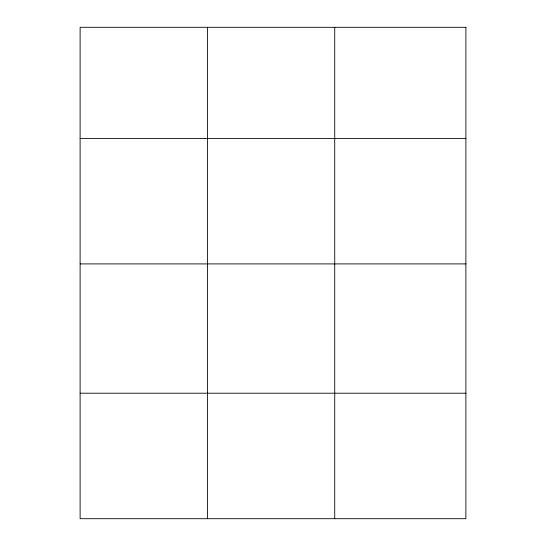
<?xml version="1.0" encoding="UTF-8"?>
<svg xmlns="http://www.w3.org/2000/svg" width="546" height="546" viewBox="0 0 546 546"><rect width="100%" height="100%" fill="white"/><g stroke="black" fill="none" stroke-linecap="round" stroke-linejoin="round"><path stroke-width="0.82" d="M80.112 138.418L465.888 138.418M80.112 263.909L465.888 263.909M80.112 393.209L465.888 393.209M334.725 27.3L334.725 518.7M207.419 27.3L207.419 518.7M465.888 27.3L80.112 27.3L80.112 518.7L465.888 518.7L465.888 27.3"/></g></svg>
